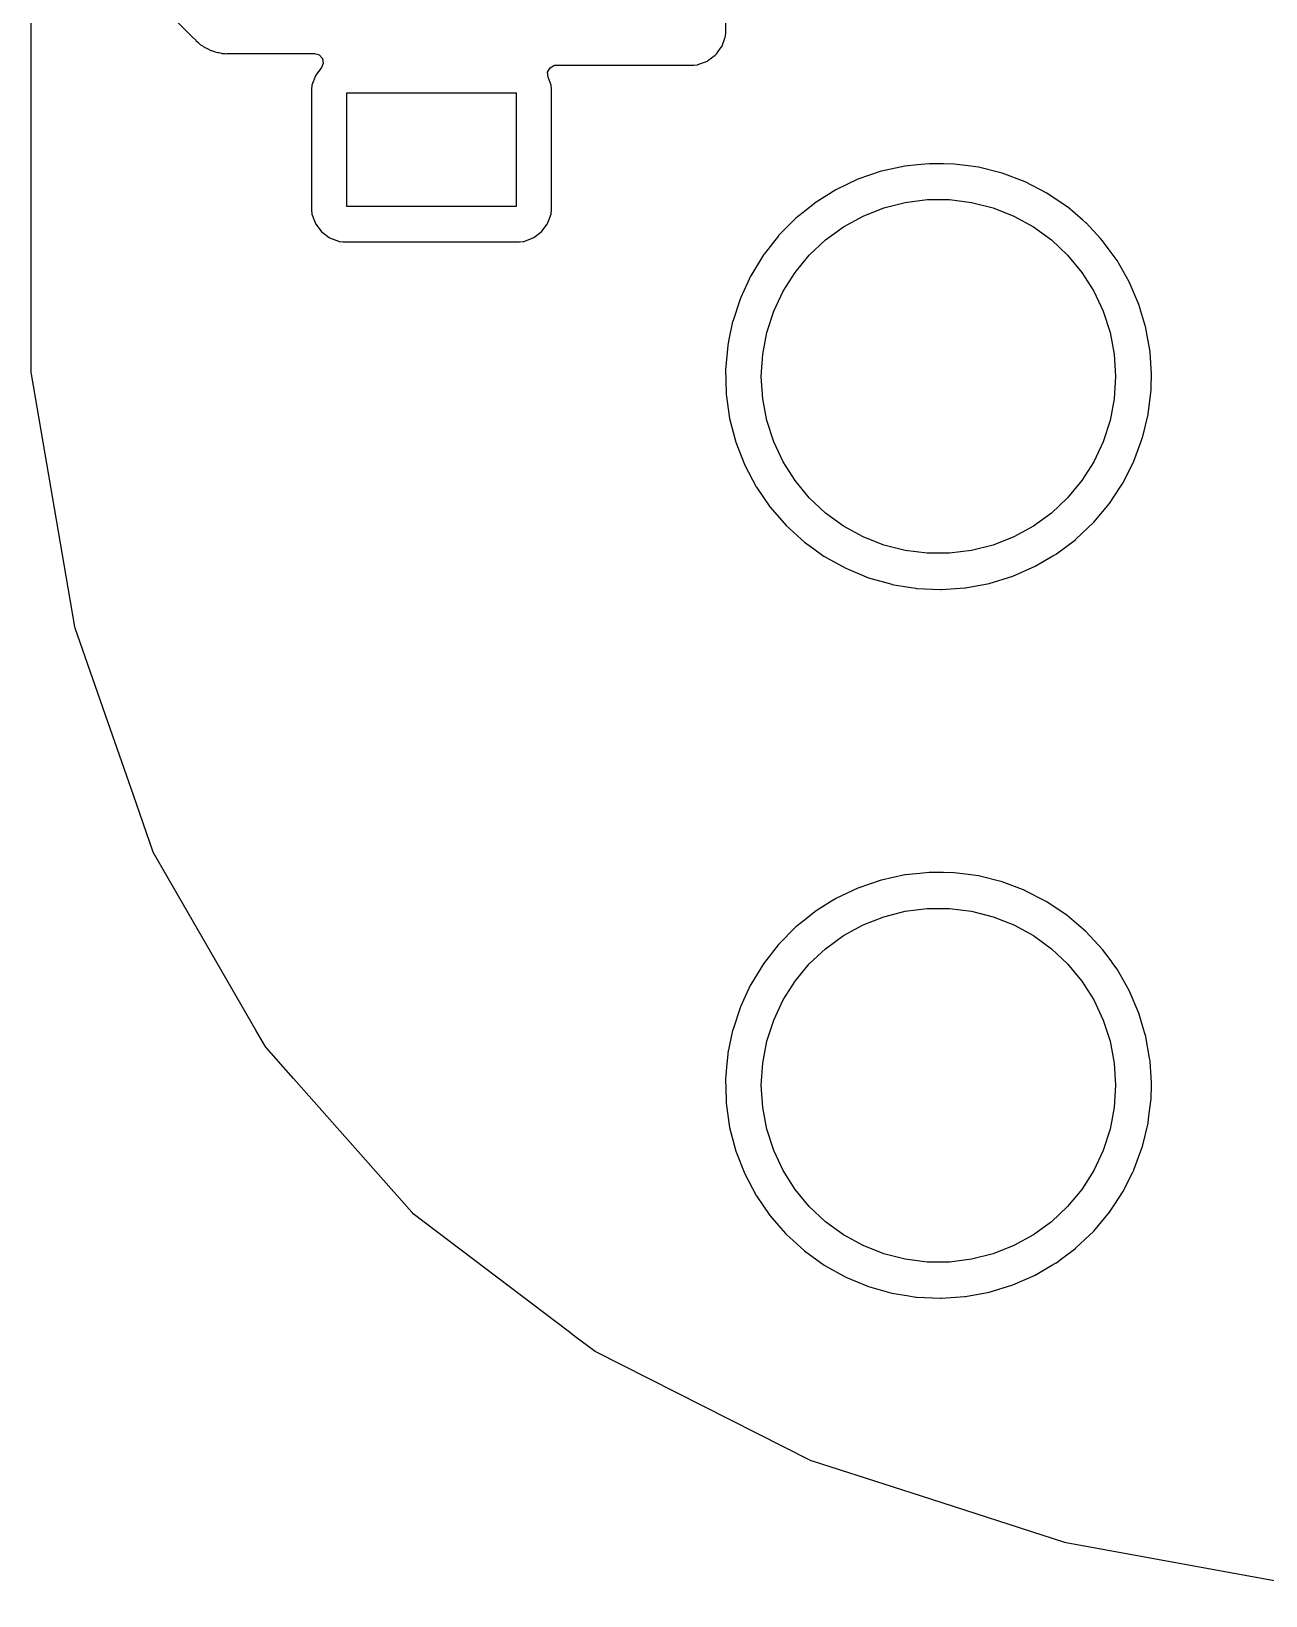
# Model space of a CAD drawing. Extents: x -3.92 to 3.92, y 0.02 to 7.83.
# Drawn here: x -3.917 to -3.232, y 0.071 to 0.94 of the extents above; entities that cross this region are included whole.
import ezdxf

# ---------------------------------------------------------------- set-up
doc = ezdxf.new("R2010")
doc.units = 0
doc.header["$MEASUREMENT"] = 0
doc.layers.add('BLACK', color=7, linetype='CONTINUOUS')

msp = doc.modelspace()

# ---------------------------------------------------------------- linework, layer by layer
at = {"layer": 'BLACK', "linetype": 'CONTINUOUS'}
for p, q in [((-3.9173, 0.750136), (-3.9173, 1.4167)), ((-3.87437, 0.983234), (-3.82843, 0.937295)), ((-3.53154, 0.938859), (-3.53154, 0.97059)), ((-3.53171, 0.937289), (-3.53156, 0.938725)), ((-3.53156, 0.938725), (-3.53154, 0.938859)), ((-3.53156, 0.938725), (-3.53156, 0.938725)), ((-3.82843, 0.937295), (-3.82813, 0.936956)), ((-3.82813, 0.936956), (-3.82796, 0.936695)), ((-3.82796, 0.936695), (-3.82773, 0.936482)), ((-3.82773, 0.936482), (-3.82773, 0.936482)), ((-3.82773, 0.936482), (-3.82595, 0.934809)), ((-3.82595, 0.934809), (-3.82584, 0.934701)), ((-3.82584, 0.934701), (-3.82504, 0.933901)), ((-3.82504, 0.933901), (-3.82492, 0.933806)), ((-3.82492, 0.933806), (-3.82492, 0.933805)), ((-3.82492, 0.933805), (-3.82491, 0.933797)), ((-3.82491, 0.933797), (-3.82455, 0.933494)), ((-3.82455, 0.933494), (-3.82324, 0.932266)), ((-3.82324, 0.932266), (-3.82297, 0.932115)), ((-3.82297, 0.932115), (-3.82252, 0.931866)), ((-3.82252, 0.931866), (-3.82187, 0.931439)), ((-3.82187, 0.931439), (-3.82121, 0.930931)), ((-3.82121, 0.930931), (-3.81994, 0.930382)), ((-3.81994, 0.930382), (-3.81957, 0.930218)), ((-3.81957, 0.930218), (-3.81915, 0.930013)), ((-3.81915, 0.930013), (-3.81757, 0.929149)), ((-3.53655, 0.927478), (-3.534, 0.930882)), ((-3.534, 0.930882), (-3.53379, 0.931164)), ((-3.534, 0.930882), (-3.534, 0.930882)), ((-3.53379, 0.931164), (-3.53181, 0.93645)), ((-3.53181, 0.93645), (-3.53171, 0.937289)), ((-3.81757, 0.929149), (-3.81727, 0.929071)), ((-3.81727, 0.929071), (-3.81727, 0.929071)), ((-3.81727, 0.929071), (-3.81677, 0.928942)), ((-3.81677, 0.928942), (-3.81603, 0.92869)), ((-3.81603, 0.92869), (-3.81556, 0.928485)), ((-3.81556, 0.928485), (-3.81556, 0.928485)), ((-3.81556, 0.928485), (-3.81527, 0.928361)), ((-3.81527, 0.928361), (-3.8135, 0.92808)), ((-3.8135, 0.92808), (-3.81304, 0.927985)), ((-3.81304, 0.927985), (-3.81161, 0.927617)), ((-3.81161, 0.927617), (-3.81161, 0.927617)), ((-3.81161, 0.927617), (-3.81131, 0.927539)), ((-3.81131, 0.927539), (-3.81048, 0.927539)), ((-3.81048, 0.927539), (-3.8097, 0.927478)), ((-3.8097, 0.927478), (-3.80888, 0.927349)), ((-3.80888, 0.927349), (-3.80857, 0.927378)), ((-3.80857, 0.927378), (-3.8071, 0.927517)), ((-3.8071, 0.927517), (-3.80663, 0.927539)), ((-3.80663, 0.927539), (-3.76005, 0.927539)), ((-3.76005, 0.927539), (-3.75737, 0.926752)), ((-3.75737, 0.926752), (-3.75554, 0.924639)), ((-3.75514, 0.921873), (-3.75616, 0.919642)), ((-3.75554, 0.924639), (-3.75514, 0.921873)), ((-3.54925, 0.921034), (-3.54728, 0.921248)), ((-3.54728, 0.921248), (-3.54697, 0.921281)), ((-3.54728, 0.921248), (-3.54728, 0.921248)), ((-3.54697, 0.921281), (-3.54169, 0.923263)), ((-3.54169, 0.923263), (-3.54141, 0.923475)), ((-3.54141, 0.923475), (-3.53745, 0.926436)), ((-3.54141, 0.923475), (-3.54141, 0.923475)), ((-3.53745, 0.926436), (-3.53717, 0.926648)), ((-3.53717, 0.926648), (-3.53655, 0.927478)), ((-3.75948, 0.915076), (-3.76146, 0.909791)), ((-3.75927, 0.915358), (-3.75948, 0.915076)), ((-3.7561, 0.919592), (-3.75927, 0.915358)), ((-3.75927, 0.915358), (-3.75927, 0.915358)), ((-3.75616, 0.919642), (-3.7561, 0.919592)), ((-3.63048, 0.917105), (-3.62914, 0.919561)), ((-3.63027, 0.914318), (-3.63048, 0.917105)), ((-3.62858, 0.909791), (-3.63027, 0.914318)), ((-3.62914, 0.919561), (-3.62669, 0.920905)), ((-3.62669, 0.920905), (-3.62563, 0.92102)), ((-3.62563, 0.92102), (-3.55051, 0.92102)), ((-3.55051, 0.92102), (-3.54938, 0.92102)), ((-3.54938, 0.92102), (-3.54925, 0.921034)), ((-3.54925, 0.921034), (-3.54925, 0.921034)), ((-3.76146, 0.909791), (-3.76172, 0.907381)), ((-3.76172, 0.907381), (-3.76172, 0.840651)), ((-3.74202, 0.842516), (-3.74202, 0.905516)), ((-3.74202, 0.905516), (-3.64802, 0.905516)), ((-3.64802, 0.905516), (-3.64802, 0.842516)), ((-3.62832, 0.907381), (-3.62858, 0.909791)), ((-3.62831, 0.84065), (-3.62832, 0.907381)), ((-3.44521, 0.862003), (-3.4581, 0.85759)), ((-3.44507, 0.862033), (-3.44521, 0.862003)), ((-3.43204, 0.864874), (-3.44507, 0.862033)), ((-3.44507, 0.862033), (-3.44507, 0.862033)), ((-3.4319, 0.864905), (-3.43204, 0.864874)), ((-3.43204, 0.864874), (-3.43204, 0.864874)), ((-3.42509, 0.865584), (-3.4319, 0.864905)), ((-3.41848, 0.866244), (-3.42509, 0.865584)), ((-3.41834, 0.866258), (-3.41848, 0.866244)), ((-3.41848, 0.866244), (-3.41848, 0.866244)), ((-3.4182, 0.866256), (-3.41834, 0.866258)), ((-3.41067, 0.866137), (-3.4182, 0.866256)), ((-3.4182, 0.866256), (-3.4182, 0.866256)), ((-3.40472, 0.866044), (-3.41067, 0.866137)), ((-3.40458, 0.866025), (-3.40472, 0.866044)), ((-3.39689, 0.865013), (-3.40458, 0.866025)), ((-3.40458, 0.866025), (-3.40458, 0.866025)), ((-3.39121, 0.864266), (-3.39689, 0.865013)), ((-3.378, 0.860947), (-3.39121, 0.864266)), ((-3.36526, 0.856131), (-3.378, 0.860947)), ((-3.47039, 0.851725), (-3.48193, 0.844486)), ((-3.4581, 0.85759), (-3.47039, 0.851725)), ((-3.35315, 0.849883), (-3.36526, 0.856131)), ((-3.48204, 0.844396), (-3.48689, 0.840517)), ((-3.48193, 0.844486), (-3.48204, 0.844396)), ((-3.48204, 0.844396), (-3.48204, 0.844396)), ((-3.4438, 0.841639), (-3.43183, 0.844713)), ((-3.43183, 0.844713), (-3.41957, 0.846262)), ((-3.41957, 0.846262), (-3.40721, 0.846262)), ((-3.40721, 0.846262), (-3.39494, 0.844713)), ((-3.39494, 0.844713), (-3.38297, 0.841639)), ((-3.34184, 0.842285), (-3.35315, 0.849883)), ((-3.76172, 0.840651), (-3.76146, 0.838241)), ((-3.76146, 0.838241), (-3.75948, 0.832956)), ((-3.64802, 0.842516), (-3.74202, 0.842516)), ((-3.63056, 0.832956), (-3.62858, 0.838241)), ((-3.62858, 0.838241), (-3.62831, 0.84065)), ((-3.49256, 0.835968), (-3.50215, 0.826285)), ((-3.48689, 0.840517), (-3.49256, 0.835968)), ((-3.46612, 0.831135), (-3.45529, 0.837089)), ((-3.45529, 0.837089), (-3.4438, 0.841639)), ((-3.38297, 0.841639), (-3.37148, 0.837089)), ((-3.37148, 0.837089), (-3.36065, 0.831135)), ((-3.34174, 0.842192), (-3.34184, 0.842285)), ((-3.33324, 0.834934), (-3.34174, 0.842192)), ((-3.33148, 0.833437), (-3.33324, 0.834934)), ((-3.75948, 0.832956), (-3.75927, 0.832673)), ((-3.75927, 0.832673), (-3.75927, 0.832673)), ((-3.75927, 0.832673), (-3.75692, 0.829535)), ((-3.75692, 0.829535), (-3.7561, 0.828439)), ((-3.7561, 0.828439), (-3.75581, 0.828227)), ((-3.75581, 0.828227), (-3.75186, 0.825266)), ((-3.63818, 0.825266), (-3.63423, 0.828227)), ((-3.63423, 0.828227), (-3.63394, 0.828439)), ((-3.63394, 0.828439), (-3.63312, 0.829535)), ((-3.63312, 0.829535), (-3.63077, 0.832673)), ((-3.63077, 0.832673), (-3.63056, 0.832956)), ((-3.63077, 0.832673), (-3.63077, 0.832673)), ((-3.50223, 0.826172), (-3.51017, 0.816046)), ((-3.50215, 0.826285), (-3.50223, 0.826172)), ((-3.47612, 0.823869), (-3.46612, 0.831135)), ((-3.36065, 0.831135), (-3.35065, 0.823869)), ((-3.33139, 0.833333), (-3.33148, 0.833437)), ((-3.32342, 0.824762), (-3.33139, 0.833333)), ((-3.75186, 0.825266), (-3.75186, 0.825266)), ((-3.75186, 0.825266), (-3.75158, 0.825054)), ((-3.75158, 0.825054), (-3.74806, 0.823735)), ((-3.74806, 0.823735), (-3.74659, 0.823182)), ((-3.74659, 0.823182), (-3.74659, 0.823182)), ((-3.74659, 0.823182), (-3.74629, 0.823073)), ((-3.74629, 0.823073), (-3.74599, 0.823039)), ((-3.74599, 0.823039), (-3.74599, 0.823039)), ((-3.74599, 0.823039), (-3.74424, 0.822849)), ((-3.74424, 0.822849), (-3.74388, 0.822811)), ((-3.74388, 0.822811), (-3.69503, 0.822811)), ((-3.69503, 0.822811), (-3.64615, 0.822811)), ((-3.64615, 0.822811), (-3.64602, 0.822826)), ((-3.64602, 0.822826), (-3.64405, 0.823039)), ((-3.64602, 0.822826), (-3.64602, 0.822826)), ((-3.64405, 0.823039), (-3.64374, 0.823073)), ((-3.64405, 0.823039), (-3.64405, 0.823039)), ((-3.64374, 0.823073), (-3.63846, 0.825054)), ((-3.63846, 0.825054), (-3.63818, 0.825266)), ((-3.63818, 0.825266), (-3.63818, 0.825266)), ((-3.48513, 0.815408), (-3.47612, 0.823869)), ((-3.35065, 0.823869), (-3.34164, 0.815408)), ((-3.32221, 0.823458), (-3.32342, 0.824762)), ((-3.31905, 0.819148), (-3.32221, 0.823458)), ((-3.31466, 0.813173), (-3.31905, 0.819148)), ((-3.51055, 0.815564), (-3.51767, 0.803948)), ((-3.51017, 0.816046), (-3.51055, 0.815564)), ((-3.49301, 0.805884), (-3.48513, 0.815408)), ((-3.34164, 0.815408), (-3.33376, 0.805884)), ((-3.31415, 0.812479), (-3.31466, 0.813173)), ((-3.3074, 0.800645), (-3.31415, 0.812479)), ((-3.51926, 0.800514), (-3.52341, 0.791592)), ((-3.51773, 0.803819), (-3.51926, 0.800514)), ((-3.51767, 0.803948), (-3.51773, 0.803819)), ((-3.51773, 0.803819), (-3.51773, 0.803819)), ((-3.49964, 0.795448), (-3.49301, 0.805884)), ((-3.33376, 0.805884), (-3.32714, 0.795448)), ((-3.30205, 0.788114), (-3.3074, 0.800645)), ((-3.52341, 0.791592), (-3.52768, 0.778658)), ((-3.5049, 0.784264), (-3.49964, 0.795448)), ((-3.32714, 0.795448), (-3.32187, 0.784264)), ((-3.50872, 0.772509), (-3.5049, 0.784264)), ((-3.32187, 0.784264), (-3.31805, 0.772509)), ((-3.29818, 0.775052), (-3.30205, 0.788114)), ((-3.52771, 0.778518), (-3.52997, 0.767638)), ((-3.52768, 0.778658), (-3.52771, 0.778518)), ((-3.52771, 0.778518), (-3.52771, 0.778518)), ((-3.29816, 0.774912), (-3.29818, 0.775052)), ((-3.29586, 0.761773), (-3.29816, 0.774912)), ((-3.29816, 0.774912), (-3.29816, 0.774912)), ((-3.53045, 0.765318), (-3.53166, 0.751748)), ((-3.52997, 0.767638), (-3.53045, 0.765318)), ((-3.51103, 0.760367), (-3.50872, 0.772509)), ((-3.31805, 0.772509), (-3.31574, 0.760367)), ((-3.51181, 0.748031), (-3.51103, 0.760367)), ((-3.31574, 0.760367), (-3.31496, 0.748031)), ((-3.29584, 0.761632), (-3.29586, 0.761773)), ((-3.29583, 0.76149), (-3.29584, 0.761632)), ((-3.29583, 0.761489), (-3.29583, 0.76149)), ((-3.29513, 0.749296), (-3.29583, 0.761489)), ((-3.91723, 0.749296), (-3.9173, 0.750136)), ((-3.89683, 0.630625), (-3.91723, 0.749296)), ((-3.53166, 0.751748), (-3.53165, 0.751605)), ((-3.53165, 0.751605), (-3.53151, 0.746087)), ((-3.53165, 0.751605), (-3.53165, 0.751605)), ((-3.51103, 0.735696), (-3.51181, 0.748031)), ((-3.31496, 0.748031), (-3.31574, 0.735696)), ((-3.29506, 0.748031), (-3.29513, 0.749296)), ((-3.2951, 0.746496), (-3.29506, 0.748031)), ((-3.53151, 0.746087), (-3.5313, 0.73813)), ((-3.29691, 0.727219), (-3.2953, 0.740492)), ((-3.2953, 0.740492), (-3.29529, 0.740601)), ((-3.2953, 0.740492), (-3.2953, 0.740492)), ((-3.29529, 0.740601), (-3.29515, 0.744945)), ((-3.29515, 0.744945), (-3.2951, 0.746496)), ((-3.5313, 0.73813), (-3.52938, 0.724643)), ((-3.50872, 0.723554), (-3.51103, 0.735696)), ((-3.31574, 0.735696), (-3.31805, 0.723554)), ((-3.52938, 0.724643), (-3.52592, 0.711465)), ((-3.5049, 0.711799), (-3.50872, 0.723554)), ((-3.31805, 0.723554), (-3.32187, 0.711799)), ((-3.30007, 0.713969), (-3.29696, 0.726938)), ((-3.29696, 0.726938), (-3.29693, 0.727077)), ((-3.29696, 0.726938), (-3.29696, 0.726938)), ((-3.29693, 0.727077), (-3.29691, 0.727219)), ((-3.30092, 0.711604), (-3.30016, 0.713696)), ((-3.30016, 0.713696), (-3.30011, 0.71383)), ((-3.30016, 0.713696), (-3.30016, 0.713696)), ((-3.30011, 0.71383), (-3.30007, 0.713969)), ((-3.30007, 0.713969), (-3.30007, 0.713969)), ((-3.52592, 0.711465), (-3.52098, 0.698773)), ((-3.49964, 0.700615), (-3.5049, 0.711799)), ((-3.32187, 0.711799), (-3.32714, 0.700615)), ((-3.30479, 0.701037), (-3.30092, 0.711604)), ((-3.52098, 0.698773), (-3.5146, 0.686733)), ((-3.49301, 0.690179), (-3.49964, 0.700615)), ((-3.32714, 0.700615), (-3.33376, 0.690179)), ((-3.31091, 0.688866), (-3.30586, 0.698906)), ((-3.30586, 0.698906), (-3.30485, 0.70091)), ((-3.30485, 0.70091), (-3.30479, 0.701037)), ((-3.30485, 0.70091), (-3.30485, 0.70091)), ((-3.5146, 0.686733), (-3.51452, 0.686616)), ((-3.51452, 0.686616), (-3.51452, 0.686616)), ((-3.51452, 0.686616), (-3.50697, 0.675624)), ((-3.48513, 0.680655), (-3.49301, 0.690179)), ((-3.33376, 0.690179), (-3.34164, 0.680655)), ((-3.31839, 0.67748), (-3.31239, 0.686616)), ((-3.31239, 0.686616), (-3.31099, 0.688747)), ((-3.31099, 0.688748), (-3.31091, 0.688866)), ((-3.31099, 0.688747), (-3.31099, 0.688748)), ((-3.47612, 0.672194), (-3.48513, 0.680655)), ((-3.34164, 0.680655), (-3.35065, 0.672194)), ((-3.50697, 0.675624), (-3.50697, 0.675624)), ((-3.50697, 0.675624), (-3.50688, 0.675506)), ((-3.50688, 0.675506), (-3.49793, 0.66524)), ((-3.46612, 0.664928), (-3.47612, 0.672194)), ((-3.35065, 0.672194), (-3.36065, 0.664928)), ((-3.32713, 0.667029), (-3.31839, 0.67748)), ((-3.49793, 0.66524), (-3.48785, 0.656072)), ((-3.45529, 0.658974), (-3.46612, 0.664928)), ((-3.36065, 0.664928), (-3.37148, 0.658974)), ((-3.33701, 0.657651), (-3.32713, 0.667029)), ((-3.48785, 0.656072), (-3.48774, 0.655988)), ((-3.48774, 0.655988), (-3.48774, 0.655988)), ((-3.48774, 0.655988), (-3.48255, 0.652264)), ((-3.48255, 0.652264), (-3.47679, 0.648122)), ((-3.4438, 0.654424), (-3.45529, 0.658974)), ((-3.43183, 0.65135), (-3.4438, 0.654424)), ((-3.38297, 0.654424), (-3.39494, 0.65135)), ((-3.37148, 0.658974), (-3.38297, 0.654424)), ((-3.34779, 0.649558), (-3.33712, 0.657565)), ((-3.33712, 0.657566), (-3.33701, 0.657651)), ((-3.33712, 0.657565), (-3.33712, 0.657566)), ((-3.47679, 0.648122), (-3.47667, 0.648052)), ((-3.47667, 0.648052), (-3.47365, 0.646376)), ((-3.47365, 0.646376), (-3.46489, 0.641497)), ((-3.41957, 0.649801), (-3.43183, 0.65135)), ((-3.40721, 0.649801), (-3.41957, 0.649801)), ((-3.39494, 0.65135), (-3.40721, 0.649801)), ((-3.35967, 0.642599), (-3.34979, 0.64837)), ((-3.34979, 0.64837), (-3.34803, 0.6494)), ((-3.34803, 0.6494), (-3.3479, 0.649472)), ((-3.34803, 0.6494), (-3.34803, 0.6494)), ((-3.3479, 0.649472), (-3.34779, 0.649558)), ((-3.46489, 0.641497), (-3.4523, 0.636283)), ((-3.4523, 0.636283), (-3.45216, 0.636244)), ((-3.45216, 0.636244), (-3.45216, 0.636244)), ((-3.45216, 0.636244), (-3.43934, 0.63259)), ((-3.38516, 0.633117), (-3.37214, 0.637123)), ((-3.37214, 0.637123), (-3.35967, 0.642599)), ((-3.89312, 0.609028), (-3.89683, 0.630625)), ((-3.43934, 0.63259), (-3.43934, 0.63259)), ((-3.43934, 0.63259), (-3.4392, 0.632551)), ((-3.4392, 0.632551), (-3.42992, 0.631032)), ((-3.42992, 0.631032), (-3.4259, 0.630373)), ((-3.4259, 0.630373), (-3.4259, 0.630373)), ((-3.4259, 0.630373), (-3.42575, 0.63035)), ((-3.42575, 0.63035), (-3.42561, 0.630343)), ((-3.42561, 0.630343), (-3.41229, 0.629715)), ((-3.41229, 0.629715), (-3.41229, 0.629715)), ((-3.41229, 0.629715), (-3.41215, 0.629708)), ((-3.41215, 0.629708), (-3.41172, 0.629737)), ((-3.41172, 0.629737), (-3.3987, 0.630625)), ((-3.3987, 0.630625), (-3.39856, 0.630634)), ((-3.3987, 0.630625), (-3.3987, 0.630625)), ((-3.39856, 0.630634), (-3.39841, 0.630661)), ((-3.39841, 0.630661), (-3.3853, 0.633091)), ((-3.39841, 0.630661), (-3.39841, 0.630661)), ((-3.3853, 0.633091), (-3.38516, 0.633117)), ((-3.3853, 0.633091), (-3.3853, 0.633091)), ((-3.89291, 0.608236), (-3.89312, 0.609028)), ((-3.87331, 0.551992), (-3.89291, 0.608236)), ((-3.86055, 0.515385), (-3.87331, 0.551992)), ((-3.84974, 0.484361), (-3.86055, 0.515385)), ((-3.84935, 0.483515), (-3.84974, 0.484361)), ((-3.79249, 0.384957), (-3.84935, 0.483515)), ((-3.43204, 0.471174), (-3.44507, 0.468332)), ((-3.4319, 0.471204), (-3.43204, 0.471174)), ((-3.43204, 0.471174), (-3.43204, 0.471174)), ((-3.42375, 0.472017), (-3.4319, 0.471204)), ((-3.41848, 0.472543), (-3.42375, 0.472017)), ((-3.41834, 0.472557), (-3.41848, 0.472543)), ((-3.41848, 0.472543), (-3.41848, 0.472543)), ((-3.4182, 0.472555), (-3.41834, 0.472557)), ((-3.41067, 0.472437), (-3.4182, 0.472555)), ((-3.4182, 0.472555), (-3.4182, 0.472555)), ((-3.40472, 0.472343), (-3.41067, 0.472437)), ((-3.40458, 0.472324), (-3.40472, 0.472343)), ((-3.39689, 0.471312), (-3.40458, 0.472324)), ((-3.40458, 0.472324), (-3.40458, 0.472324)), ((-3.39121, 0.470565), (-3.39689, 0.471312)), ((-3.378, 0.467246), (-3.39121, 0.470565)), ((-3.4581, 0.463889), (-3.47039, 0.458024)), ((-3.44521, 0.468302), (-3.4581, 0.463889)), ((-3.44507, 0.468332), (-3.44521, 0.468302)), ((-3.44507, 0.468332), (-3.44507, 0.468332)), ((-3.36526, 0.462431), (-3.378, 0.467246)), ((-3.36513, 0.462365), (-3.36526, 0.462431)), ((-3.35363, 0.45643), (-3.36513, 0.462365)), ((-3.47274, 0.456554), (-3.48193, 0.450785)), ((-3.47051, 0.457948), (-3.47274, 0.456554)), ((-3.47039, 0.458024), (-3.47051, 0.457948)), ((-3.47051, 0.457948), (-3.47051, 0.457948)), ((-3.43183, 0.451013), (-3.41957, 0.452562)), ((-3.41957, 0.452562), (-3.40721, 0.452562)), ((-3.40721, 0.452562), (-3.39494, 0.451013)), ((-3.35315, 0.456182), (-3.35363, 0.45643)), ((-3.34184, 0.448584), (-3.35315, 0.456182)), ((-3.4887, 0.445364), (-3.49256, 0.442267)), ((-3.48204, 0.450695), (-3.4887, 0.445364)), ((-3.48193, 0.450785), (-3.48204, 0.450696)), ((-3.48204, 0.450696), (-3.48204, 0.450695)), ((-3.46612, 0.437434), (-3.45529, 0.443389)), ((-3.45529, 0.443389), (-3.4438, 0.447939)), ((-3.4438, 0.447939), (-3.43183, 0.451013)), ((-3.39494, 0.451013), (-3.38297, 0.447939)), ((-3.38297, 0.447939), (-3.37148, 0.443389)), ((-3.37148, 0.443389), (-3.36065, 0.437434)), ((-3.33148, 0.439737), (-3.34184, 0.448584)), ((-3.49256, 0.442267), (-3.50215, 0.432584)), ((-3.47612, 0.430169), (-3.46612, 0.437434)), ((-3.36065, 0.437434), (-3.35065, 0.430169)), ((-3.32221, 0.429757), (-3.33148, 0.439737)), ((-3.50215, 0.432584), (-3.51055, 0.421863)), ((-3.48513, 0.421707), (-3.47612, 0.430169)), ((-3.35065, 0.430169), (-3.34164, 0.421707)), ((-3.31752, 0.423372), (-3.32221, 0.429757)), ((-3.51055, 0.421863), (-3.51767, 0.410248)), ((-3.49301, 0.412184), (-3.48513, 0.421707)), ((-3.34164, 0.421707), (-3.33376, 0.412184)), ((-3.31649, 0.421976), (-3.31752, 0.423372)), ((-3.31415, 0.418778), (-3.31649, 0.421976)), ((-3.3074, 0.406944), (-3.31415, 0.418778)), ((-3.51773, 0.410118), (-3.52071, 0.403701)), ((-3.51767, 0.410248), (-3.51773, 0.410118)), ((-3.51773, 0.410118), (-3.51773, 0.410118)), ((-3.49964, 0.401747), (-3.49301, 0.412184)), ((-3.33376, 0.412184), (-3.32714, 0.401747)), ((-3.52071, 0.403701), (-3.52341, 0.397891)), ((-3.5049, 0.390563), (-3.49964, 0.401747)), ((-3.32714, 0.401747), (-3.32187, 0.390563)), ((-3.30205, 0.394414), (-3.3074, 0.406944)), ((-3.52341, 0.397891), (-3.52768, 0.384957)), ((-3.29977, 0.386716), (-3.30205, 0.394414)), ((-3.78734, 0.376038), (-3.79249, 0.384957)), ((-3.52771, 0.384817), (-3.53031, 0.372257)), ((-3.52768, 0.384957), (-3.52771, 0.384817)), ((-3.52771, 0.384817), (-3.52771, 0.384817)), ((-3.50872, 0.378808), (-3.5049, 0.390563)), ((-3.32187, 0.390563), (-3.31805, 0.378808)), ((-3.29867, 0.382988), (-3.29977, 0.386716)), ((-3.29818, 0.381351), (-3.29867, 0.382988)), ((-3.78676, 0.375232), (-3.78734, 0.376038)), ((-3.77158, 0.358048), (-3.78676, 0.375232)), ((-3.51103, 0.366667), (-3.50872, 0.378808)), ((-3.31805, 0.378808), (-3.31574, 0.366667)), ((-3.29816, 0.381211), (-3.29818, 0.381351)), ((-3.29609, 0.369386), (-3.29816, 0.381211)), ((-3.29816, 0.381211), (-3.29816, 0.381211)), ((-3.53045, 0.371617), (-3.5311, 0.364312)), ((-3.53031, 0.372257), (-3.53045, 0.371617)), ((-3.51181, 0.354331), (-3.51103, 0.366667)), ((-3.31574, 0.366667), (-3.31496, 0.354331)), ((-3.29584, 0.367931), (-3.29609, 0.369386)), ((-3.29583, 0.367789), (-3.29584, 0.367931)), ((-3.29513, 0.355576), (-3.29583, 0.367789)), ((-3.29583, 0.367789), (-3.29583, 0.367789)), ((-3.70594, 0.283779), (-3.77158, 0.358048)), ((-3.53153, 0.359516), (-3.53166, 0.358048)), ((-3.53166, 0.358048), (-3.53165, 0.357905)), ((-3.53165, 0.357905), (-3.53135, 0.346243)), ((-3.53165, 0.357905), (-3.53165, 0.357905)), ((-3.5311, 0.364312), (-3.53153, 0.359516)), ((-3.51103, 0.341995), (-3.51181, 0.354331)), ((-3.31496, 0.354331), (-3.31574, 0.341995)), ((-3.29527, 0.347437), (-3.29508, 0.353675)), ((-3.29506, 0.354331), (-3.29513, 0.355576)), ((-3.29508, 0.353675), (-3.29506, 0.354331)), ((-3.53135, 0.346243), (-3.5313, 0.344429)), ((-3.5313, 0.344429), (-3.52938, 0.330942)), ((-3.50872, 0.329853), (-3.51103, 0.341995)), ((-3.31574, 0.341995), (-3.31805, 0.329853)), ((-3.29645, 0.337331), (-3.2953, 0.346791)), ((-3.2953, 0.346792), (-3.29529, 0.346901)), ((-3.2953, 0.346791), (-3.2953, 0.346792)), ((-3.29529, 0.346901), (-3.29527, 0.347437)), ((-3.52938, 0.330942), (-3.52592, 0.317765)), ((-3.30007, 0.320269), (-3.29696, 0.333237)), ((-3.29696, 0.333237), (-3.29693, 0.333376)), ((-3.29696, 0.333237), (-3.29696, 0.333237)), ((-3.29693, 0.333376), (-3.29645, 0.337331)), ((-3.5049, 0.318098), (-3.50872, 0.329853)), ((-3.31805, 0.329853), (-3.32187, 0.318098)), ((-3.52592, 0.317765), (-3.52098, 0.305072)), ((-3.49964, 0.306914), (-3.5049, 0.318098)), ((-3.32187, 0.318098), (-3.32714, 0.306914)), ((-3.30293, 0.312411), (-3.30016, 0.319995)), ((-3.30016, 0.319996), (-3.30011, 0.32013)), ((-3.30016, 0.319995), (-3.30016, 0.319996)), ((-3.30011, 0.32013), (-3.30007, 0.320268)), ((-3.30007, 0.320268), (-3.30007, 0.320269)), ((-3.52098, 0.305072), (-3.5146, 0.293033)), ((-3.49301, 0.296478), (-3.49964, 0.306914)), ((-3.32714, 0.306914), (-3.33376, 0.296478)), ((-3.31091, 0.295166), (-3.30561, 0.305696)), ((-3.30561, 0.305696), (-3.30485, 0.307209)), ((-3.30485, 0.307209), (-3.30479, 0.307336)), ((-3.30485, 0.307209), (-3.30485, 0.307209)), ((-3.30479, 0.307336), (-3.30293, 0.312411)), ((-3.48513, 0.286954), (-3.49301, 0.296478)), ((-3.33376, 0.296478), (-3.34164, 0.286954)), ((-3.5146, 0.293033), (-3.51452, 0.292915)), ((-3.51452, 0.292915), (-3.51452, 0.292915)), ((-3.51452, 0.292915), (-3.50697, 0.281923)), ((-3.47612, 0.278493), (-3.48513, 0.286954)), ((-3.34164, 0.286954), (-3.35065, 0.278493)), ((-3.31839, 0.283779), (-3.31543, 0.288278)), ((-3.31543, 0.288278), (-3.31099, 0.295047)), ((-3.31099, 0.295047), (-3.31091, 0.295166)), ((-3.31099, 0.295047), (-3.31099, 0.295047)), ((-3.70582, 0.283644), (-3.70594, 0.283779)), ((-3.70511, 0.282978), (-3.70582, 0.283644)), ((-3.61905, 0.217671), (-3.70511, 0.282978)), ((-3.50697, 0.281923), (-3.50697, 0.281923)), ((-3.50697, 0.281923), (-3.50688, 0.281805)), ((-3.50688, 0.281805), (-3.50221, 0.276446)), ((-3.46612, 0.271228), (-3.47612, 0.278493)), ((-3.35065, 0.278493), (-3.36065, 0.271228)), ((-3.32713, 0.273328), (-3.31839, 0.283779)), ((-3.50221, 0.276446), (-3.49835, 0.272017)), ((-3.49835, 0.272017), (-3.49793, 0.271539)), ((-3.49793, 0.271539), (-3.48785, 0.262371)), ((-3.45529, 0.265273), (-3.46612, 0.271228)), ((-3.36065, 0.271228), (-3.37148, 0.265273)), ((-3.33701, 0.263951), (-3.32713, 0.273328)), ((-3.48785, 0.262371), (-3.47679, 0.254421)), ((-3.4438, 0.260723), (-3.45529, 0.265273)), ((-3.43183, 0.257649), (-3.4438, 0.260723)), ((-3.38297, 0.260723), (-3.39494, 0.257649)), ((-3.37148, 0.265273), (-3.38297, 0.260723)), ((-3.34571, 0.257415), (-3.33712, 0.263865)), ((-3.33712, 0.263865), (-3.33701, 0.263951)), ((-3.33712, 0.263865), (-3.33712, 0.263865)), ((-3.47679, 0.254421), (-3.46489, 0.247796)), ((-3.41957, 0.2561), (-3.43183, 0.257649)), ((-3.40721, 0.2561), (-3.41957, 0.2561)), ((-3.39494, 0.257649), (-3.40721, 0.2561)), ((-3.35967, 0.248898), (-3.35038, 0.254326)), ((-3.35038, 0.254326), (-3.34803, 0.255699)), ((-3.34803, 0.255699), (-3.3479, 0.255771)), ((-3.34803, 0.255699), (-3.34803, 0.255699)), ((-3.3479, 0.255771), (-3.34571, 0.257415)), ((-3.46489, 0.247796), (-3.4523, 0.242583)), ((-3.38516, 0.239416), (-3.37214, 0.243422)), ((-3.37214, 0.243422), (-3.35967, 0.248898)), ((-3.4523, 0.242583), (-3.45216, 0.242543)), ((-3.45216, 0.242543), (-3.45216, 0.242543)), ((-3.45216, 0.242543), (-3.43934, 0.23889)), ((-3.43934, 0.23889), (-3.43934, 0.23889)), ((-3.43934, 0.23889), (-3.4392, 0.23885)), ((-3.4392, 0.23885), (-3.42992, 0.237331)), ((-3.42992, 0.237331), (-3.4259, 0.236672)), ((-3.4259, 0.236672), (-3.4259, 0.236672)), ((-3.4259, 0.236672), (-3.42575, 0.236649)), ((-3.42575, 0.236649), (-3.42561, 0.236642)), ((-3.42561, 0.236642), (-3.41229, 0.236014)), ((-3.41229, 0.236014), (-3.41229, 0.236014)), ((-3.41229, 0.236014), (-3.41215, 0.236007)), ((-3.41215, 0.236007), (-3.41172, 0.236036)), ((-3.41172, 0.236036), (-3.3987, 0.236924)), ((-3.3987, 0.236924), (-3.39856, 0.236934)), ((-3.3987, 0.236924), (-3.3987, 0.236924)), ((-3.39856, 0.236934), (-3.39841, 0.23696)), ((-3.39841, 0.23696), (-3.3853, 0.23939)), ((-3.39841, 0.23696), (-3.39841, 0.23696)), ((-3.3853, 0.23939), (-3.38516, 0.239416)), ((-3.3853, 0.23939), (-3.3853, 0.23939)), ((-3.61456, 0.214264), (-3.61905, 0.217671)), ((-3.60484, 0.206889), (-3.61456, 0.214264)), ((-3.60408, 0.206414), (-3.60484, 0.206889)), ((-3.48402, 0.145732), (-3.60408, 0.206414)), ((-3.4833, 0.145437), (-3.48402, 0.145732)), ((-3.48402, 0.145732), (-3.48402, 0.145732)), ((-3.42344, 0.126176), (-3.4833, 0.145437)), ((-3.34309, 0.100316), (-3.42344, 0.126176)), ((-3.34246, 0.100158), (-3.34309, 0.100316)), ((-3.18159, 0.070768), (-3.34246, 0.100158))]:
    msp.add_line(p, q, dxfattribs=at)

doc.saveas('drawing.dxf')
